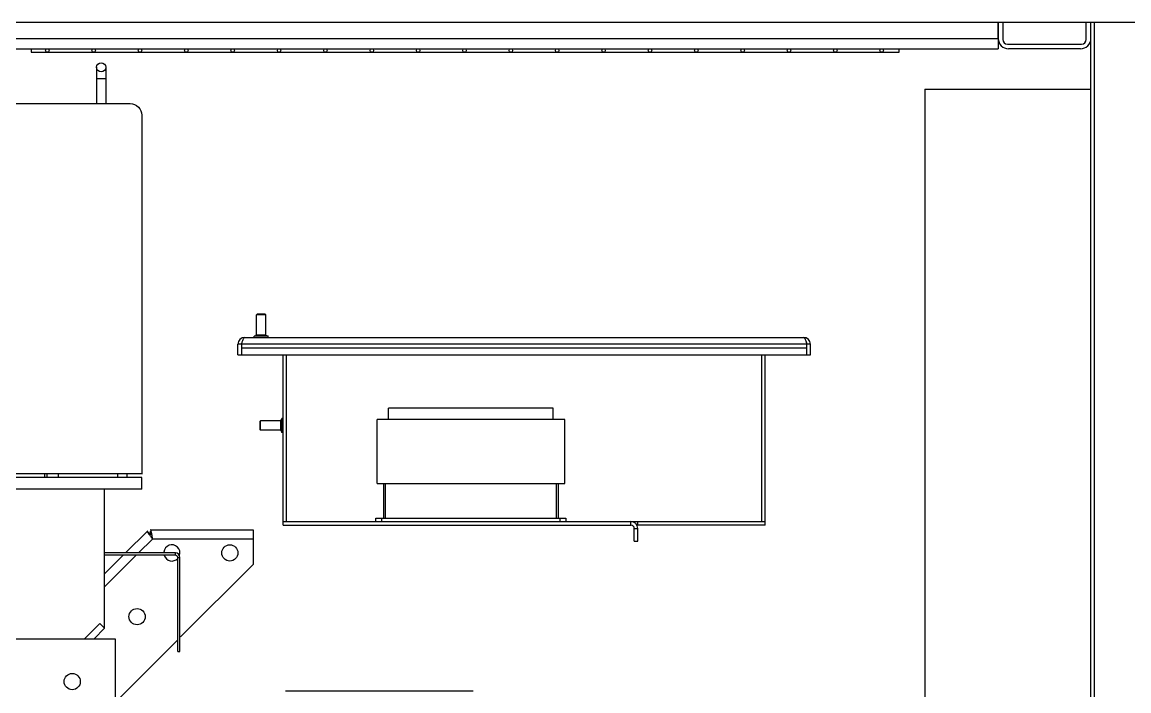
# Model space of a CAD drawing. Header units: millimetres. Extents: x 32496 to 166256, y 3504 to 23939.
# Drawn here: x 46909 to 47864, y 21507 to 22084 of the extents above; entities that cross this region are included whole.
import ezdxf

# ---------------------------------------------------------------- set-up
doc = ezdxf.new("R2010")
doc.units = ezdxf.units.MM
for name, color, linetype in [('FG-S100X100-2232_0', 7, 'Continuous'), ('FG-S80-40-2519_0', 7, 'Continuous'), ('FG-S80-40-922_5_0', 7, 'Continuous'), ('QIAOJIA_0', 7, 'Continuous'), ('S04S0230_0', 7, 'Continuous'), ('YBM-26-03_3_0', 7, 'Continuous'), ('变压器模型_1__0', 7, 'Continuous')]:
    doc.layers.add(name, color=color, linetype=linetype)

msp = doc.modelspace()

# ---------------------------------------------------------------- linework, layer by layer
at = {"layer": 'FG-S100X100-2232_0', "color": 7, "linetype": 'Continuous'}
for p, q in [((47831.64, 22083.888), (47931.64, 22083.888)), ((47831.64, 19811.888), (47831.64, 22083.888))]:
    msp.add_line(p, q, dxfattribs=at)
at = {"layer": 'FG-S100X100-2232_0', "color": 9, "linetype": 'Continuous'}
msp.add_line((47834.64, 19811.888), (47834.64, 22083.888), dxfattribs=at)
at = {"layer": 'FG-S80-40-2519_0', "color": 7, "linetype": 'Continuous'}
for p, q in [((47751.64, 22069.888), (47751.64, 22083.888)), ((47755.64, 22083.888), (47755.64, 22068.888)), ((47827.64, 22068.888), (47827.64, 22083.888)), ((47759.64, 22064.888), (47823.64, 22064.888)), ((47822.64, 22060.888), (47760.64, 22060.888))]:
    msp.add_line(p, q, dxfattribs=at)
for centre, radius, start, end in [((47760.64, 22069.888), 9, 180, 270), ((47822.64, 22069.888), 9, 270, 0), ((47759.64, 22068.888), 4, 180, 270), ((47823.64, 22068.888), 4, 270, 0)]:
    msp.add_arc(centre, radius, start, end, dxfattribs=at)
at = {"layer": 'FG-S80-40-922_5_0', "color": 7, "linetype": 'Continuous'}
for p in [(47751.64, 22083.888), (46829.14, 22060.888)]:
    msp.add_line(p, (47751.64, 22060.888), dxfattribs=at)
at = {"layer": 'FG-S80-40-922_5_0', "color": 9, "linetype": 'Continuous'}
msp.add_line((46829.14, 22069.888), (47751.64, 22069.888), dxfattribs=at)
at = {"layer": 'QIAOJIA_0', "color": 7, "linetype": 'Continuous'}
for q in [(47831.64, 22026.088), (47688.34, 21461.088)]:
    msp.add_line((47688.34, 22026.088), q, dxfattribs=at)
at = {"layer": 'S04S0230_0', "color": 7, "linetype": 'Continuous'}
msp.add_line((40172.64, 22083.888), (52008.64, 22083.888), dxfattribs=at)
at = {"layer": 'YBM-26-03_3_0', "color": 7, "linetype": 'Continuous'}
for p, q in [((46917.14, 22060.888), (46917.14, 22057.888)), ((47666.14, 22057.888), (47666.14, 22060.888)), ((46917.14, 22057.888), (47666.14, 22057.888))]:
    msp.add_line(p, q, dxfattribs=at)
for centre in [(46931.14, 22059.388), (46971.14, 22059.388), (47011.14, 22059.388), (47051.14, 22059.388), (47091.14, 22059.388), (47131.14, 22059.388), (47171.14, 22059.388), (47211.14, 22059.388), (47251.14, 22059.388), (47291.14, 22059.388), (47331.14, 22059.388), (47371.14, 22059.388), (47411.14, 22059.388), (47451.14, 22059.388), (47491.14, 22059.388), (47531.14, 22059.388), (47571.14, 22059.388), (47611.14, 22059.388), (47651.14, 22059.388)]:
    msp.add_circle(centre, 1.5, dxfattribs=at)
at = {"layer": '变压器模型_1__0', "color": 6, "linetype": 'Continuous'}
for p, q in [((46973.64, 22044.888), (46973.64, 22013.582)), ((46981.64, 22044.888), (46981.64, 22013.582)), ((46502.64, 22013.582), (47002.64, 22013.582)), ((47012.64, 22003.597), (47012.64, 21693.888)), ((47112.14, 21831.888), (47111.64, 21831.388)), ((47111.64, 21813.888), (47111.64, 21831.388)), ((47119.64, 21831.388), (47111.64, 21831.388)), ((47119.14, 21831.888), (47112.14, 21831.888)), ((47119.14, 21831.888), (47119.64, 21831.388)), ((47119.64, 21813.888), (47119.64, 21831.388)), ((47101.64, 21811.888), (47583.64, 21811.888)), ((47121.64, 21812.888), (47109.64, 21812.888)), ((47109.64, 21811.888), (47109.64, 21812.888)), ((47111.64, 21813.888), (47110.84, 21813.488)), ((47119.64, 21813.888), (47111.64, 21813.888)), ((47119.64, 21813.888), (47121.64, 21812.888)), ((47121.64, 21811.888), (47121.64, 21812.888)), ((47098.64, 21805.888), (47095.64, 21805.888)), ((47095.64, 21796.888), (47095.64, 21805.888)), ((47098.64, 21805.888), (47098.64, 21796.888)), ((47589.64, 21805.888), (47586.64, 21805.888)), ((47586.64, 21796.888), (47586.64, 21805.888)), ((47589.64, 21796.888), (47589.64, 21805.888)), ((47095.64, 21796.888), (47589.64, 21796.888)), ((47134.64, 21649.888), (47134.64, 21796.888)), ((47137.64, 21652.888), (47137.64, 21796.888)), ((47547.64, 21652.888), (47547.64, 21796.888)), ((47550.64, 21649.888), (47550.64, 21796.888)), ((47367.64, 21750.888), (47225.64, 21750.888)), ((47225.64, 21740.888), (47225.64, 21750.888)), ((47367.64, 21740.888), (47367.64, 21750.888)), ((47114.64, 21739.388), (47115.14, 21739.888)), ((47114.64, 21739.388), (47114.64, 21732.388)), ((47132.64, 21739.888), (47115.14, 21739.888)), ((47115.14, 21731.888), (47115.14, 21739.888)), ((47132.64, 21739.888), (47133.64, 21741.888)), ((47132.64, 21731.888), (47132.64, 21739.888)), ((47134.64, 21741.888), (47133.64, 21741.888)), ((47133.64, 21729.888), (47133.64, 21741.888)), ((47377.64, 21740.888), (47215.64, 21740.888)), ((47215.64, 21685.888), (47215.64, 21740.888)), ((47377.64, 21685.888), (47377.64, 21740.888)), ((47114.64, 21732.388), (47115.14, 21731.888)), ((47132.64, 21731.888), (47115.14, 21731.888)), ((47132.64, 21731.888), (47133.64, 21729.888)), ((47134.64, 21729.888), (47133.64, 21729.888)), ((47012.64, 21694.05), (46633.039, 21694.05)), ((47012.64, 21690.888), (46633.039, 21690.888)), ((46928.64, 21693.888), (46928.64, 21690.888)), ((46930.64, 21693.888), (46930.64, 21690.888)), ((46940.64, 21693.888), (46940.64, 21690.888)), ((46991.64, 21693.888), (46991.64, 21690.888)), ((46999.64, 21693.888), (46999.64, 21690.888)), ((47012.64, 21680.888), (47012.64, 21690.888)), ((47012.64, 21680.888), (46731.327, 21680.888)), ((46980.64, 21560.888), (46980.64, 21680.888)), ((47215.64, 21685.888), (47377.64, 21685.888)), ((47221.4, 21655.888), (47221.4, 21685.888)), ((47222.667, 21685.888), (47222.667, 21655.888)), ((47370.613, 21655.888), (47370.613, 21685.888)), ((47371.879, 21685.888), (47371.879, 21655.888)), ((47134.64, 21652.888), (47550.64, 21652.888)), ((47134.64, 21649.888), (47434.64, 21649.888)), ((47214.64, 21655.888), (47378.64, 21655.888)), ((47214.64, 21652.888), (47214.64, 21655.888)), ((47378.64, 21655.888), (47378.64, 21652.888)), ((47550.64, 21649.888), (47440.64, 21649.888)), ((46998.64, 21625.888), (47017.468, 21644.717)), ((47018.297, 21643.888), (47020.297, 21641.888)), ((47020.297, 21645.888), (47108.64, 21645.888)), ((47020.297, 21641.888), (47020.297, 21644.717)), ((47108.64, 21645.888), (47108.64, 21615.888)), ((47437.64, 21635.888), (47437.64, 21646.888)), ((47440.64, 21635.888), (47440.64, 21646.888)), ((47437.64, 21635.888), (47440.64, 21635.888)), ((47041.64, 21625.888), (46980.64, 21625.888)), ((46980.64, 21607.888), (46996.64, 21623.888)), ((47041.64, 21623.888), (46980.64, 21623.888)), ((47043.64, 21540.888), (47043.64, 21621.888)), ((47045.64, 21540.888), (47045.64, 21621.888)), ((47108.64, 21615.888), (47046.14, 21553.388)), ((46976.392, 21565.115), (46963.165, 21551.888)), ((46980.64, 21560.888), (46976.392, 21565.115)), ((46971.64, 21551.888), (46980.64, 21560.888)), ((46840.324, 21551.888), (46989.64, 21551.888)), ((46989.64, 21551.888), (46989.64, 21006.888)), ((47043.14, 21550.388), (46989.64, 21496.888)), ((47043.64, 21540.888), (47045.64, 21540.888)), ((47136.601, 21506.857), (47298.64, 21506.857))]:
    msp.add_line(p, q, dxfattribs=at)
at = {"layer": '变压器模型_1__0', "color": 9, "linetype": 'Continuous'}
for p, q in [((46981.64, 22034.888), (46973.64, 22034.888)), ((47002.64, 22013.582), (47002.64, 22013.42)), ((47586.64, 21805.888), (47098.64, 21805.888)), ((47098.64, 21802.888), (47586.64, 21802.888)), ((47219.64, 21655.888), (47219.64, 21652.888)), ((47373.64, 21652.888), (47373.64, 21655.888)), ((47434.64, 21649.888), (47434.64, 21652.888)), ((47440.64, 21649.888), (47440.64, 21652.888)), ((47437.64, 21646.888), (47440.64, 21646.888)), ((47009.953, 21625.888), (47021.953, 21637.888)), ((47108.64, 21637.888), (47021.953, 21637.888)), ((46980.64, 21596.574), (47007.953, 21623.888)), ((47041.64, 21623.888), (47041.64, 21625.888)), ((47043.64, 21621.888), (47045.64, 21621.888))]:
    msp.add_line(p, q, dxfattribs=at)
msp.add_circle((46977.64, 22044.888), 4, dxfattribs=at)
at = {"layer": '变压器模型_1__0', "color": 6, "linetype": 'Continuous'}
for centre in [(47088.64, 21625.888), (47008.64, 21570.888), (46952.64, 21514.888)]:
    msp.add_circle(centre, 7, dxfattribs=at)
for centre, radius, start, end in [((47101.64, 21805.888), 6, 90, 180), ((47583.64, 21805.888), 6, 0, 90), ((47391.454, 21743.99), 204.765, 17.595098, 17.959798), ((47434.64, 21646.888), 6, 0, 90), ((47434.64, 21646.888), 3, 0, 90), ((47038.64, 21625.888), 7, 342.369691, 173.854072), ((47038.64, 21625.888), 7, 197.692023, 317.565144), ((47041.64, 21621.888), 4, 0, 90), ((47041.64, 21621.888), 2, 0, 90)]:
    msp.add_arc(centre, radius, start, end, dxfattribs=at)
for points, knots in [([(47002.64, 22013.582), (47005.19, 22013.582), (47010.502, 22011.455), (47012.64, 22006.145), (47012.64, 22003.597)], [0, 0, 0, 0, 0.5002588, 1, 1, 1, 1]), ([(47100.64, 21811.084), (47100.716, 21811.204), (47100.956, 21811.553), (47101.347, 21811.888), (47101.64, 21811.888)], [0, 0, 0, 0, 0.3276767, 1, 1, 1, 1]), ([(47583.64, 21811.888), (47584.067, 21811.888), (47584.986, 21810.711), (47585.362, 21809.643), (47585.64, 21808.888)], [0, 0, 0, 0, 0.3471583, 1, 1, 1, 1]), ([(47099.19, 21807.592), (47099.307, 21807.945), (47099.718, 21809.134), (47100.162, 21810.333), (47100.64, 21811.084)], [0, 0, 0, 0, 0.2947146, 1, 1, 1, 1]), ([(47017.468, 21644.717), (47017.377, 21644.625), (47017.51, 21644.127), (47017.893, 21643.455), (47018.606, 21642.352), (47019.184, 21641.558), (47019.516, 21641.107)], [0, 0, 0, 0, 0.0920831, 0.2927423, 0.6014474, 1, 1, 1, 1]), ([(47019.516, 21641.107), (47019.703, 21640.852), (47020.507, 21639.773), (47021.327, 21638.705), (47021.953, 21637.888)], [0, 0, 0, 0, 0.2349305, 1, 1, 1, 1]), ([(47020.849, 21644.816), (47020.777, 21645.089), (47020.686, 21645.439), (47020.426, 21645.888), (47020.297, 21645.888)], [0, 0, 0, 0, 0.6854463, 1, 1, 1, 1]), ([(47020.297, 21641.888), (47020.344, 21641.888), (47020.608, 21641.809), (47020.748, 21641.544), (47020.849, 21641.352)], [0, 0, 0, 0, 0.1794474, 1, 1, 1, 1]), ([(47021.401, 21641.888), (47021.357, 21642.178), (47021.201, 21643.159), (47021.027, 21644.14), (47020.849, 21644.816)], [0, 0, 0, 0, 0.2956198, 1, 1, 1, 1]), ([(47021.953, 21637.888), (47021.908, 21638.236), (47021.731, 21639.571), (47021.551, 21640.905), (47021.401, 21641.888)], [0, 0, 0, 0, 0.26085, 1, 1, 1, 1])]:
    msp.add_open_spline(points, degree=3, knots=knots, dxfattribs=at)
for points in [[(47098.64, 21805.888), (47098.821, 21806.457), (47099.002, 21807.026), (47099.19, 21807.592)], [(47585.64, 21808.888), (47585.854, 21808.306), (47586.05, 21807.719), (47586.242, 21807.129)]]:
    msp.add_open_spline(points, degree=3, dxfattribs=at)

doc.saveas('drawing.dxf')
